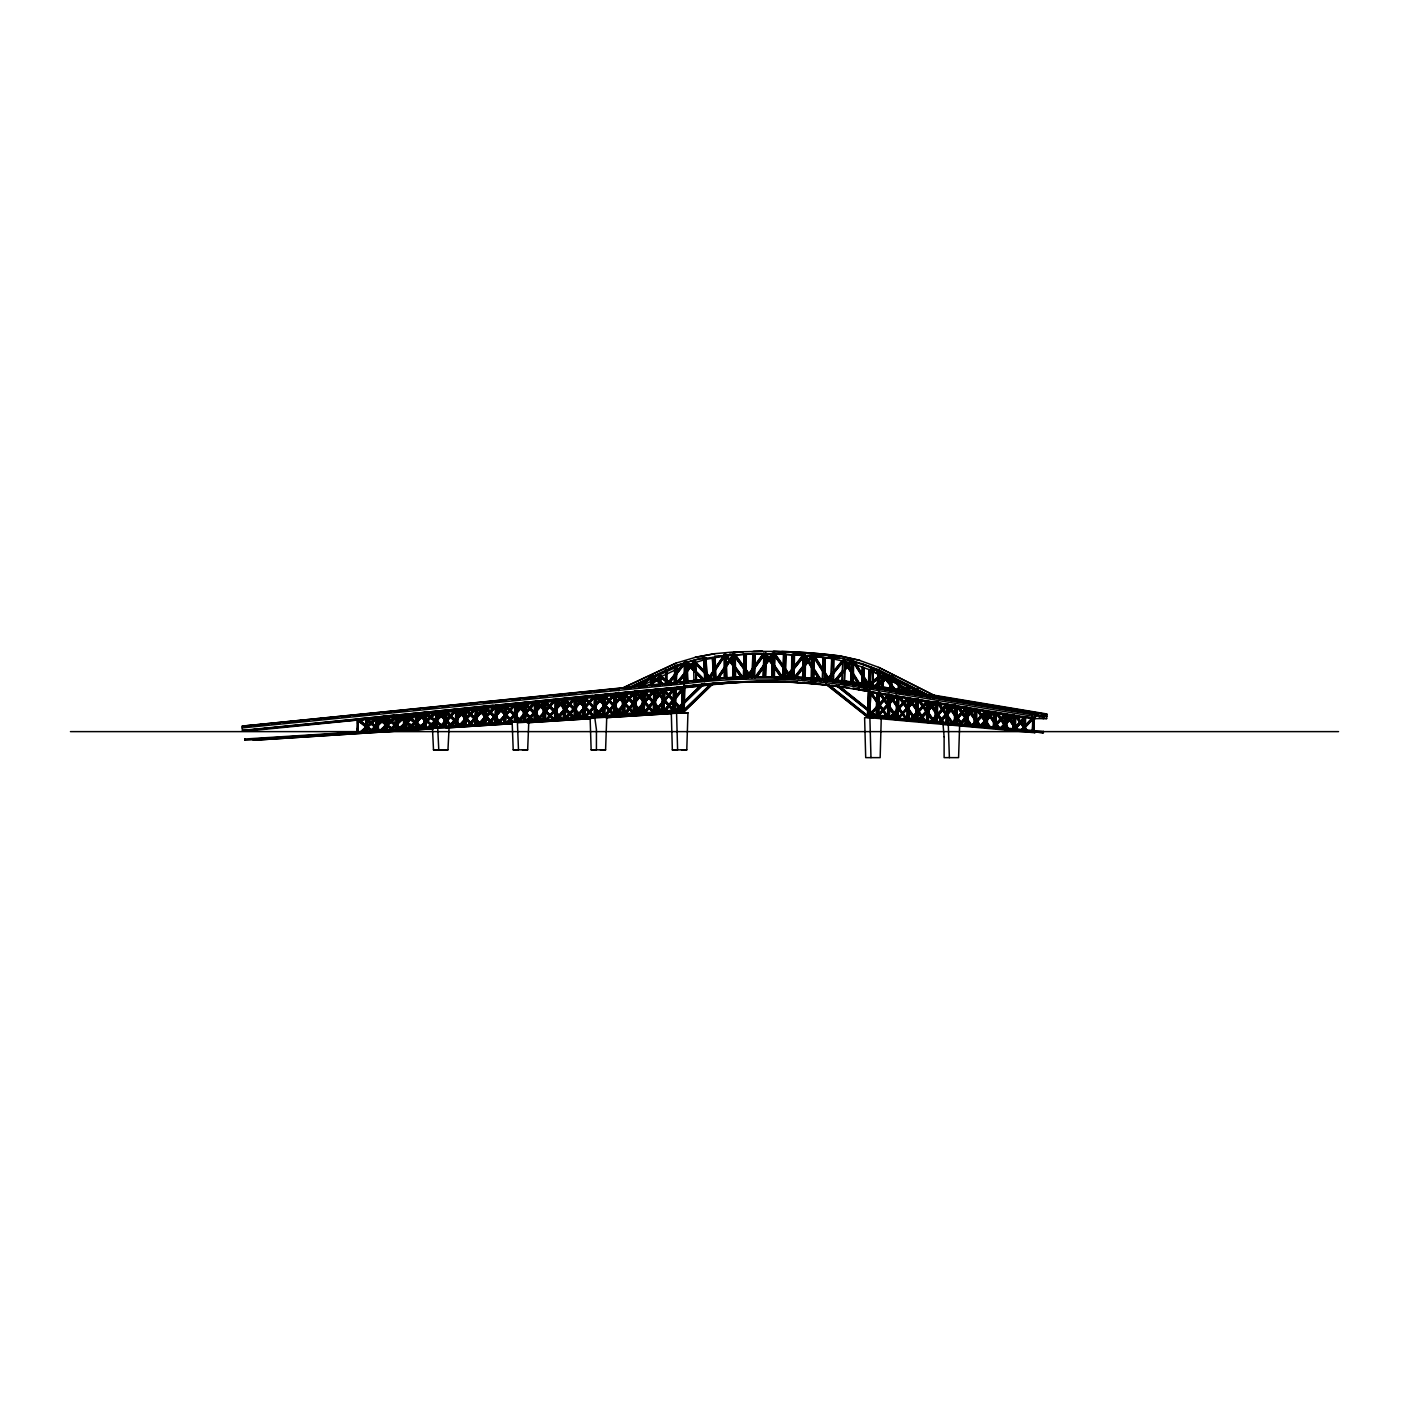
<?xml version="1.0" encoding="UTF-8"?>
<svg xmlns="http://www.w3.org/2000/svg" width="1409" height="1409" viewBox="0 0 1409 1409"><rect width="100%" height="100%" fill="white"/><g stroke="black" fill="none" stroke-linecap="round" stroke-linejoin="round"><path stroke-width="1.5" d="M433.514 749.817L432.44 727.731L449.084 727.731L447.956 749.817L433.514 749.817L447.956 749.817M438.78 749.817L437.706 727.731L432.44 727.731M513.211 749.817L527.653 749.835L528.78 722.06L517.402 722.06L518.477 749.835L513.211 749.817L512.154 722.042L515.941 722.042M614.077 694.003L594.598 716.3L596.447 729.686L596.412 749.852L591.146 749.835L590.107 717.322L595.091 717.269M591.146 749.835L605.588 749.852L606.733 717.322L590.107 717.322M869.881 717.692L870.973 757.637M881.259 717.692L880.167 757.637L865.707 757.637L864.615 717.692L873.668 717.692M671.3 712.778L672.34 749.852L677.606 749.852L676.567 712.795L671.3 712.778L687.944 712.795L686.782 749.852L672.34 749.852M743.247 679.279L744.163 653.864L743.758 679.279M744.745 653.882L744.357 679.297L745.185 656.013M744.85 679.297L744.991 670.825M745.449 679.314L746.347 653.917L745.942 679.314M751.983 677.165L752.846 653.864L752.476 677.165M753.075 677.183L753.445 653.882M754.167 677.201L755.03 653.917L754.66 677.201M763.044 677.024L763.907 653.829M763.537 677.024L763.872 655.942M764.136 677.06L763.731 652.966L745.837 677.711M764.7 672.833L764.629 677.06L764.506 653.864L765.792 653.001L783.105 677.623M765.228 677.077L766.091 653.882L765.721 677.077M771.727 677.024L772.59 653.829M772.22 677.024L772.555 655.942M772.819 677.06L772.431 652.966L754.519 677.711M773.911 677.077L774.774 653.882L774.422 677.077M782.735 679.367L783.633 654.357L783.245 679.367M784.232 654.375L783.844 679.385L784.654 656.453M784.337 679.385L784.408 675.21M784.936 679.402L785.835 654.392L785.429 679.402M791.435 679.367L791.823 654.357M791.928 679.367L792.334 654.357A752.529 668.113 90 0 1 801.069 654.833M793.619 679.402L794.024 654.392M794.112 679.402L794.517 654.392M802.478 680.565L803.359 655.625M803.007 678.486L803.324 657.704M803.57 680.582L803.2 654.762L785.13 677.747M804.169 674.347L804.099 678.504L803.958 655.643L805.243 654.78L785.887 678.627M804.662 680.6L805.561 655.661L802.866 655.625M805.191 678.522L805.525 657.739M811.161 680.565L811.549 655.625M811.69 678.486L812.024 657.704M812.253 680.582L812.641 655.643L794.57 678.627M813.345 680.6L813.75 655.661M813.856 680.6L814.208 657.739M822.222 680.318L823.085 657.457L822.715 680.318M824.406 680.353L825.269 657.51L824.917 680.353M830.905 680.318L831.768 657.457L831.398 680.318M833.106 680.353L833.423 659.588M833.6 680.353L833.917 659.588M841.895 684.387L842.776 660.98L842.423 682.255M844.079 684.721L844.977 661.015L844.625 682.555M850.578 684.387L851.459 660.98L851.124 682.255M852.78 684.721L853.132 663.163M853.273 684.721L853.625 663.163M862.132 685.355L862.414 667.091L861.603 687.381L844.643 660.363L843.85 661.208L859.684 686.148M871.114 667.091L870.286 687.381L853.326 660.363L853.026 661.208M870.78 687.381L870.85 683.33M881.329 688.702L880.766 675.105L865.478 686.465M881.823 688.702L882.016 675.985L866.236 687.345M882.421 688.737L882.615 676.003L883.901 675.158L882.932 688.737M891.58 690.85L889.977 690.833L889.449 675.105L871.378 687.698M890.506 688.702L890.699 675.985L873.228 688.614L872.805 667.901L870.603 667.091M891.087 690.85L891.298 676.003L892.584 675.158L891.615 688.737M863.787 687.733L864.122 667.901L863.013 667.479M864.281 687.733L864.122 667.901M665.295 683.981L666.052 669.839L665.788 683.981M666.387 683.999L666.651 669.856L666.897 683.999L673.889 683.418M673.978 683.981L674.735 669.839M675.122 681.974L675.844 669.856L675.615 681.974M898.114 693.387L898.801 684.51L899.4 693.527M898.625 693.387L898.308 684.51M906.991 684.51L908.083 693.527L908.259 684.897L906.991 684.51L906.022 693.95L890.206 675.985M907.343 691.608L907.484 684.51M888.093 697.543L887.67 716.758L869.723 715.226L870.727 692.453M870.692 694.531L869.723 715.226M896.776 697.543L896.353 716.758L878.406 715.226L878.6 706.948M878.688 702.809L878.917 692.453M879.093 706.948L878.406 715.226M879.181 702.809L879.375 694.531M870.234 692.453L887.635 695.412L887.67 716.758M888.85 712.637L888.216 718.097L888.762 694.338L887.776 694.161M889.713 695.711L907.625 698.653L907.149 720.017L889.202 718.467L890.224 695.711M890.171 697.772L889.202 718.467M916.308 698.653L915.832 720.017L897.885 718.467L898.361 697.772M898.572 710.189L897.885 718.467M898.66 706.05L898.854 697.772L915.427 720.492L899.488 697.596M908.206 698.811L907.713 720.633L908.241 697.578L907.255 697.402M908.523 707.353L908.012 720.298M908.699 720.721L909.192 698.952L908.646 720.703L926.77 701.418L909.157 720.703M915.797 698.653L915.832 720.017M917.012 715.895L916.695 720.298M933.973 703.021L917.347 720.703L917.875 698.952L926.4 711.51M917.893 720.721L918.386 698.952M926.646 722.289L926.594 701.893L926.928 710.066M927.245 722.394L927.721 700.819M927.826 718.326L928.144 704.095L927.809 716.283M929.183 702.193L928.214 722.482L929.13 704.236M935.329 722.289L935.277 701.893M935.382 720.263L935.787 701.893M935.928 722.394L936.369 702.052L936.333 722.377M937.866 702.193L936.915 722.482L937.372 702.193M949.384 757.637L948.292 724.42L945.668 724.067L946.584 705.152L928.038 702.316L943.008 723.821L944.981 723.962L929.412 701.559L928.038 702.316M947.253 724.156L947.2 704.06L946.214 703.901M947.535 711.58L947.623 707.388M964.126 708.058L948.169 705.451L947.746 724.244L948.609 707.529M957.01 720.069L956.922 724.244L954.351 724.067L954.774 705.152M955.073 713.553L955.267 705.152M955.443 724.156L955.848 705.293L955.936 724.156M956.799 707.529L956.922 724.244M957.116 715.895L957.31 707.529M968.089 710.858L967.754 726.022L965.183 725.829L965.57 708.392L948.169 705.451M965.869 717.111L965.183 725.829M966.768 725.934L966.697 707.318L965.693 707.142M967.261 726.022L968.142 708.692M976.789 710.858L976.437 726.022L973.866 725.829L974.253 708.392M974.958 725.934L975.345 708.551L975.451 725.934M976.331 708.692L976.437 726.022M987.586 713.923L987.269 727.784L984.697 727.608L985.05 711.633L967.648 708.692M985.789 727.696L986.177 710.559M986.776 727.784L987.621 711.932M995.952 727.784L993.38 727.608L993.732 711.633M994.014 721.619L993.38 727.608M994.472 727.696L994.824 711.792L994.965 727.696M995.459 727.784L995.811 711.932M996.04 723.821L996.269 713.923M1005.973 715.314L1007.329 714.539L1018.531 730.619L1016.541 730.478L1005.973 715.314L1007.118 715.191L1006.783 729.563L1004.212 729.369L1004.529 714.891L987.128 711.932M1005.621 715.032L1005.233 729.457L1006.713 729.545L1005.339 729.475L1005.656 713.799L1004.67 713.641M1006.29 729.563L1006.607 715.191L1024.502 718.132L1023.727 731.13L1025.312 731.236L1025.629 717.058L1024.642 716.882M1013.916 729.457L1014.304 715.032L1013.987 729.475L1012.895 729.369L1013.212 714.891M1013.67 716.952L1012.895 729.369M1014.973 729.563L1015.255 717.234M1015.466 729.563L1015.748 717.234M1024.466 720.298L1023.727 731.13M1034.276 718.273L1033.995 731.236L1032.41 731.13L1032.691 718.132L1024.959 716.829M1033.149 720.298L1032.41 731.13M1033.501 731.236L1033.783 718.273M869.124 715.067L869.247 710.929M877.93 692.312L877.191 716.3L878.265 716.441M888.621 718.308L888.727 714.169M908.118 720.615L908.47 707.529M916.308 720.615L916.889 698.811L916.414 720.633M916.801 720.615L916.924 716.248M927.686 702.052L927.738 722.394M946.672 724.156L947.165 705.293M966.187 725.917L966.644 708.551M986.141 711.792L986.282 727.696M244.743 739.021L245.201 740.253L244.743 739.021L675.105 712.109L704.729 683.435M433.426 728.752L253.409 740.253L253.444 739.021L440.031 727.097M253.902 740.253L253.444 739.021M396.968 729.545L397.003 714.909L398.606 714.962M397.514 714.909L396.968 716.142M405.651 729.545L405.704 714.909M402.639 715.103L397.444 716.371L413.665 728.629L416.765 728.4L417.328 712.901M425.483 714.134L426.029 712.901L425.448 728.4M418.561 713.518L417.258 714.363L433.549 727.255L436.156 727.044L437.16 710.964M445.667 714.328L444.839 727.044L445.843 710.964M455.794 712.126L455.354 725.882L455.847 710.171L437.723 712.249L437.248 726.956L438.146 714.345M454.86 725.882L457.555 725.688L458.048 710.259L456.921 710.435L471.416 724.878M464.301 718.026L463.543 725.882L464.547 710.171M463.543 725.882L465.745 725.688L466.238 710.259L474.076 709.361M472.614 709.59L466.731 710.259L465.745 725.688M495.246 714.768L494.471 723.31L495.51 706.226L477.369 708.322L476.876 724.367L477.81 710.33M496.074 723.222L496.144 705.028L497.729 705.064M496.408 712.619L496.197 718.977L500.512 723.574L485.436 708.516L486.721 707.67L502.009 723.451L500.001 723.574M496.637 705.028L496.109 706.261M515.324 704.289L497.201 706.314L496.673 723.134L497.624 708.41M503.665 723.31L504.193 706.226L486.052 708.322L485.559 724.367L483.357 724.561L484.361 708.234M504.757 723.222L504.827 705.028M504.898 718.977L504.792 706.261M505.549 716.829L505.355 723.134L506.06 716.829M505.69 712.619L505.884 706.314L513.721 705.416L497.553 723.046L514.954 703.831M506.183 712.619L506.377 706.314L512.26 705.627M514.831 704.289L514.285 722.06L517.297 721.831M514.778 722.06L514.954 716.124M516.064 716.089L516.31 708.251M516.487 721.866L517.015 704.377L535.156 702.263M517.05 719.682L517.526 704.377L515.923 704.324M523.901 708.234L523.514 704.289L522.968 722.06L527.618 721.707L544.209 702.721L536.794 710.629M524.8 714.116L525.152 703.091L524.06 721.954L525.117 704.324M525.663 721.866L526.209 704.377L524.606 704.324M534.081 720.651L534.663 702.263M534.716 716.565L534.575 720.651L533.641 720.686L517.191 703.725L516.399 704.57L532.144 720.827L516.892 704.57M535.684 720.563L535.79 701.083L536.248 702.316M535.878 714.486L536.195 704.341L535.191 720.563M536.283 720.475L536.847 702.351L554.987 700.22L554.547 719.453L537.023 701.7L536.213 702.545L553.05 719.576L538.203 704.095M536.847 718.449L537.287 704.377M543.645 708.392L543.346 702.263L542.764 720.651L546.851 720.351L564.04 700.66L546.34 720.351M544.367 720.563L544.984 701.083M544.561 714.486L544.878 704.341L543.874 720.563M544.966 720.475L545.53 702.351L563.67 700.22L563.406 708.762M545.53 718.449L546.04 702.351L544.438 702.316M555.622 715.12L556.079 700.255M556.661 717.163L557.171 700.308L555.586 700.255M564.304 715.12L564.639 704.482M565.344 717.163L565.854 700.308L564.269 700.255M574.608 704.835L574.308 698.283L574.203 717.921L561.381 718.837L573.463 718.15L556.537 700.484M574.802 717.991L575.946 697.085M575.559 709.238L575.841 700.432M576.933 700.467L575.911 717.304L576.492 698.371L594.633 696.345L594.387 704.43M584.576 717.903L603.686 696.803L585.299 717.868L570.081 718.837L582.393 717.921L583.485 698.283M583.15 709.203L583.432 700.467M583.485 717.991L584.629 697.085M583.995 717.269L584.312 707.054M585.193 698.371L584.594 717.304L585.193 698.371L603.316 696.345L602.823 712.514M596.87 695.201L595.267 695.148L594.598 717.269L593.383 717.375L575.876 698.547L577.179 697.719L593.436 715.173M595.267 711.563L595.672 698.565M595.725 696.398L595.76 695.148M595.232 696.398L596.817 696.433L595.743 715.948L596.324 696.433L614.465 694.461L614.095 706.719M602.207 716.565L603.316 696.345M603.299 716.6L603.95 695.148M603.827 715.895L604.109 706.49M603.915 696.398L605.518 696.433L604.426 715.948L605.007 696.433L623.148 694.461L622.602 712.848M595.743 715.948L613.355 714.891L613.954 694.461M596.43 717.146L594.598 717.128L614.412 716.159L615.592 693.263M615.011 712.884L615.363 700.625M616.068 714.275L616.156 694.549L634.279 692.559M616.12 712.073L616.156 694.549M614.201 715.349L622.038 714.891L622.637 694.461M604.62 717.146L623.095 716.159L624.275 693.263L623.747 694.496M623.817 708.797L623.095 716.159M624.257 714.275L624.839 694.549L632.676 693.668M624.751 714.275L624.839 694.549M615.557 714.275L633.169 712.901L633.786 692.559M633.803 708.833L634.226 694.602M654.516 713.5L634.209 714.328L634.931 691.097L636.516 691.15M634.772 712.936L635.072 702.721M635.424 691.097L635.389 692.612L653.547 713.271L635.846 692.559L636.657 691.731L652.983 710.841M636.657 691.731L635.353 692.559L636.481 692.383L635.353 713.148L635.987 692.383L654.111 690.533L653.529 710.048M635.987 713.359L641.87 712.901L642.962 692.559M642.909 694.602L641.87 712.901M662.67 690.991L643.649 714.398L642.891 713.5L661.931 690.093L663.181 690.991L644.142 714.398L642.909 714.328L643.614 691.097L645.216 691.15M643.455 712.936L643.561 708.956M645.111 694.461L644.036 713.148L644.67 692.383L652.508 691.555M653.617 690.533L653.459 712.232L635.353 713.148M654.023 713.5L655.255 689.353M654.586 711.563L654.833 703.179M655.167 711.598L655.819 690.621L673.942 689.036L673.291 710.242L655.167 711.598L655.819 690.621M661.649 712.232L662.811 690.533L662.142 712.232M642.909 714.328L662.706 713.5L663.938 689.353M672.34 689.917L664.502 690.621L663.868 711.598L664.925 692.717M672.78 710.242L673.449 689.036M675.07 687.856L673.837 711.51L675.105 712.109M700.837 685.619L674.347 711.51L674.506 706.05M674.911 712.795L675.739 687.539M682.132 689.036L681.974 710.242L682.625 689.036L674.788 689.741M684.087 712.795L684.933 687.539M869.969 686.641L870.533 669.698L868.49 716.3L1034.822 731.5L1034.787 732.733L867.363 717.48L868.243 690.833M889.255 694.338L888.057 718.837L910.601 720.844L927.439 702.387L910.601 720.844M896.212 717.991L897.41 718.097L897.357 697.702L896.828 718.854M1024.149 716.882L1025.136 717.058L1025.312 731.236M1042.977 732.733L1043.505 731.5L1042.977 732.733L1018.971 730.531M436.033 712.161L435.064 727.132L435.962 714.293M443.747 727.132L444.716 712.161M444.363 722.852L444.504 718.572M445.473 722.799L445.614 718.555M445.948 726.956L446.406 712.249L454.244 711.316M446.442 726.956L446.847 714.345M475.555 712.32L474.674 724.561L475.678 708.234M483.974 720.475L483.357 724.561M485.083 720.422L485.401 710.312M486.246 718.361L485.559 724.367M486.369 714.345L486.492 710.33M713.412 683.435L683.788 712.109L682.537 711.51L683.77 687.856L682.167 687.803M868.384 686.606L868.93 669.662L870.533 669.698M867.909 716.248L868.666 692.946M869.159 678.134L869.441 669.662M869.071 714.169L869.212 709.942M876.081 716.248L876.856 692.946M876.997 688.719L878.124 669.662L877.631 684.492M876.592 716.248L877.067 701.418M877.948 692.999L877.684 716.3M878.089 688.754L879.216 669.698L878.652 686.641M673.572 688.596L654.04 711.95L654.78 712.866L673.837 711.51L674.647 687.486M674.788 683.118L675.369 665.647L695.324 659.764L734.617 654.357M674.347 711.51L674.559 704.958M675.298 683.118L675.88 665.647L626.882 688.578M675.897 683.171L676.972 665.7L676.39 683.171M676.25 687.539L675.404 712.795L518.371 722.711M660.645 712.919L682.537 711.51L683.33 687.486M683.471 683.118L684.563 665.647M684.422 687.539L683.594 712.795L605.87 717.657M684.58 683.171L685.655 665.7M358.96 718.872L357.358 718.977L356.847 732.011L357.516 728.03M367.643 718.872L366.041 718.977L366.041 732.011M377.489 720.228L376.661 730.954L377.189 717.022L378.774 716.882M386.172 720.228L385.344 730.954L385.872 717.022L394.802 715.983M793.355 656.453L792.527 679.385L792.932 654.375A752.529 668.113 -90 0 1 801.58 654.833M376.467 720.21L375.551 731.042L376.555 718.044M375.551 731.042L378.264 730.866L378.739 718.114L377.612 718.308L391.614 729.968L393.569 729.827L378.915 717.463L377.612 718.308M385.15 720.21L384.252 731.042L385.238 718.044M384.252 731.042L386.947 730.866L387.352 720.246M395.365 729.651C401.125 694.69 388.268 736.097 399.698 729.316L416.571 714.539L399.698 729.316M414.211 715.067L397.567 729.457L398.078 716.195L416.201 714.081L415.637 728.506L398.236 715.543M398.06 729.457L398.078 716.195M404.048 729.651C409.808 694.69 396.951 736.097 408.399 729.316L425.254 714.539L408.399 729.316M422.894 715.067L406.25 729.457L406.761 716.195L424.884 714.081M406.743 729.457L407.254 716.195L422.929 714.328M415.162 728.506L415.708 714.081L380.641 717.727M413.665 728.629L417.363 728.312L417.892 714.169L435.522 712.161M424.813 716.142L423.862 728.506L424.391 714.081M420.956 725.899L407.43 715.543L406.127 716.371L422.348 728.629L426.064 728.312L426.575 714.169L432.95 713.5M357.657 724.05L357.358 718.977M358.414 720.105L357.956 731.923L358.414 720.105L376.044 718.044M366.111 730.021L366.041 718.977M365.547 732.011L366.639 731.923L367.097 720.105L375.446 719.189M516.31 706.296L515.377 721.954L516.469 703.091M495.581 723.222L496.479 708.392M504.263 723.222L505.285 706.261M436.649 727.044L436.984 714.328M416.271 728.4L417.152 716.177M424.954 728.4L425.835 716.177M396.457 729.545L397.32 718.062M405.158 729.545L406.021 718.062M887.529 717.991L868.49 716.3L869.283 691.079L870.375 691.273M245.166 730.373L242.436 730.373L242.189 727.925L683.77 683.858L684.017 686.306A752.512 668.095 -90 0 1 858.398 689.741L858.715 687.293L1032.321 716.159L1035.051 716.159L1035.051 713.993M839.729 686.535A752.512 668.095 -90 0 0 686.747 686.306L684.017 686.306L683.77 683.858A754.977 670.279 -90 0 1 858.715 687.293L858.398 689.741L1032.004 718.608L1032.321 713.993M1035.051 716.159L1034.734 718.608L1032.004 718.608M858.398 689.741L1035.228 718.608L1035.545 713.993L861.463 685.126A754.977 670.279 -90 0 0 686.5 681.674L242.189 726.163L242.189 727.925M1039.067 717.885L1043.91 718.608L1044.228 713.993M1043.91 718.608L1046.64 718.608L1046.957 713.993L929.781 694.496M707.054 679.966L724.737 654.146M707.547 679.966L723.592 655.872M708.956 679.138L725.776 654.181L743.424 677.747M709.449 679.138L725.494 655.026L742.631 678.592M715.737 679.966L733.42 654.146M716.23 679.966L725.388 666.193M727.696 662.741L732.275 655.872M717.639 679.138L724.508 668.799M726.797 665.365L734.97 654.181L752.107 677.747M718.132 679.138L723.874 670.525M726.163 667.073L733.032 656.753M746.33 677.711L762.956 654.745M746.594 678.592L765.792 653.001M748.373 676.831L763.713 655.625M755.013 677.711L771.639 654.745M756.563 676.831L773.981 653.001L791.294 677.623M757.056 676.831L772.414 655.625M785.623 677.747L802.408 656.4M786.398 678.627L803.165 657.281M793.813 677.747L810.598 656.4M794.306 677.747L811.091 656.4M795.081 678.627L802.813 668.782M805.402 665.488L811.848 657.281M666.545 684.369L685.144 661.526M667.056 684.369L682.572 664.801M668.606 683.629L686.201 661.561L704.887 680.142M669.099 683.629L685.919 662.424L684.651 661.526M676.531 682.731L693.844 661.526M677.024 682.731L683.488 674.576M688.666 668.06L691.255 664.801M678.592 681.991L694.884 661.561L713.57 680.142M679.085 681.991L684.263 675.475M686.835 672.199L693.298 664.044M825.744 680.741L842.635 660.31M826.238 680.741L841.279 662.019M826.502 681.621L843.41 661.191L827.013 681.621M833.071 682.432L842.635 670.525M845.365 667.109L851.318 660.31M834.938 680.741L843.128 670.525M845.858 667.109L848.588 663.709M833.829 683.33L852.093 661.191L835.696 681.621M636.815 712.725L654.498 690.991L634.966 714.398L634.209 713.5L653.741 690.093L636.075 711.827M644.758 711.827L654.269 700.114M656.999 696.768L661.068 691.766M655.889 710.295L672.216 690.251M654.78 712.866L674.312 689.494L654.533 712.795M663.974 712.866L662.723 711.95L682.255 688.596M664.59 710.295L674.101 698.6M676.813 695.271L680.899 690.251M663.463 712.866L682.995 689.494L676.214 697.842M665.33 711.193L673.484 701.171M614.43 714.627L615.68 715.525L614.43 714.627L633.909 692.118M616.279 713.007L632.553 693.721M615.169 715.525L634.666 693.017M617.036 713.923L633.31 694.619M624.469 713.007L642.592 692.118M624.962 713.007L634.455 701.752M637.167 698.547L641.236 693.721M625.209 713.923L643.349 693.017M625.719 713.923L641.993 694.619M596.447 714.698L612.721 695.588M595.355 717.199L614.835 694.901L597.205 715.596M622.778 694.003L603.792 716.3M605.148 714.698L621.422 695.588M604.038 717.199L623.518 694.901L604.531 717.199M555.252 719.347L574.432 697.825M557.189 717.692L572.987 699.48M556.89 719.206L575.189 698.741L557.383 719.206L552.557 719.576M563.935 719.347L583.115 697.825M565.872 717.692L573.058 709.414M577.373 704.447L581.688 699.48M553.297 709.097L546.199 701.7L544.913 702.545L561.24 719.576L565.573 719.206L583.872 698.723M572.917 711.334L565.573 719.206M575.647 708.181L582.498 700.308M537.903 718.889L554.6 699.762L536.776 720.475M557.735 706.138L563.301 699.762L545.477 720.475M546.586 718.889L553.543 710.929M575.031 717.974L594.263 695.887L595.003 696.803L576.616 717.868L572.97 718.15L556.044 700.484L556.854 699.639L573.498 716.476M576.633 716.107L594.263 695.887M594.915 716.758L575.894 717.903L595.003 696.803M583.713 717.974L602.946 695.887L594.809 705.222M585.316 716.107L592.097 708.34M534.786 701.823L516.786 721.831L518.935 721.707L534.152 704.306M518.635 720.298L533.43 703.355M518.424 721.707L535.526 702.721M525.469 721.831L543.469 701.823M532.708 714.134L525.17 721.866L525.716 704.377L534.046 703.443M536.741 709.52L542.13 703.355M534.029 713.799L527.618 721.707M532.144 720.827L537.657 720.351L555.357 700.66M553.931 702.298L537.657 720.351M513.792 715.05L506.254 723.046L523.637 703.831M516.61 711.844L522.228 705.433M478.338 724.244L495.123 705.768L495.88 706.666L480.469 724.103L478.338 724.244L495.123 705.768M495.669 715.015L487.021 724.244L503.823 705.768L498.381 711.932M515.201 704.747L499.209 722.923L515.712 704.747L514.461 703.831M523.884 704.747L507.892 722.923L524.395 704.747L523.144 703.831M495.88 706.666L480.469 724.103M487.021 724.244L488.659 724.103L504.563 706.666M490.561 722.518L503.172 708.251M439.872 726.727L455.477 709.713L439.872 726.727L442.021 726.586L456.234 710.629L442.021 726.586M462.786 711.263L448.555 726.727L464.16 709.713M473.882 709.396L459.105 725.512L475.309 707.794M460.743 725.371L476.048 708.692L461.254 725.371L459.105 725.512M474.005 719.066L467.788 725.512L483.992 707.794M478.285 714.24L482.565 709.396M470.782 723.856L484.731 708.692M471.275 723.856L483.393 710.206M464.917 710.629L450.704 726.586L448.555 726.727M452.13 725.001L463.491 712.214M887.036 697.473L869.23 716.424L868.56 715.455L887.793 694.919M886.349 696.504L868.56 715.455M869.23 716.424L888.48 695.905M877.243 715.455L895.983 694.919L896.652 695.905L877.913 716.424L877.754 715.455M879.181 713.87L886.402 705.979M890.717 701.242L895.05 696.504M895.719 697.473L877.913 716.424M889.977 717.128L907.273 698.177L888.639 718.854M889.361 718.96L907.96 699.146L889.149 718.942M897.339 718.854L914.018 699.745M898.66 717.128L908.752 706.068M911.641 702.915L914.529 699.745M916.132 699.146L898.061 718.96L916.643 699.146M917.347 720.703L933.48 703.021M919.284 720.844L936.122 702.387L919.284 720.844L896.74 718.837M929.376 722.588L946.249 704.659L929.376 722.588L931.331 722.711L945.509 707.195M946.918 705.627L931.331 722.711M940.014 722.711L938.059 722.588L954.421 704.659M946.742 713.623L938.059 722.588M949.472 710.629L953.558 706.156M939.504 722.711L955.601 705.627L941.423 721.161M965.729 707.899L950.106 724.473L952.061 724.596L966.398 708.886L952.061 724.596M950.617 724.473L964.355 709.414M972.545 709.414L958.789 724.473L960.744 724.596M959.3 724.473L966.169 716.934M968.916 713.923L973.038 709.414M961.678 723.028L974.588 708.886M962.171 723.028L973.654 710.453M972.791 726.48L985.877 712.126L972.791 726.48L970.836 726.339L985.208 711.158M983.817 712.672L970.836 726.339M993.116 713.711L981.474 726.48L979.519 726.339L992.006 712.672M981.421 724.825L984.186 721.795M986.969 718.749L991.126 714.187M994.067 712.126L981.474 726.48M993.521 728.347L1005.357 715.367L993.521 728.347L991.566 728.224L1004.687 714.398M1003.296 715.931L991.566 728.224M1012.578 716.987L1002.204 728.347L1000.249 728.224L1012.877 714.398M1003.56 725.159L1000.249 728.224M1006.361 722.077L1011.979 715.931M1001.693 728.347L1014.057 715.367M1012.296 730.109L1024.167 717.639L1012.296 730.109L1014.251 730.232L1024.854 718.625L1014.251 730.232M1022.934 730.232L1020.979 730.109L1032.357 717.639L1033.026 718.625L1022.423 730.232L1033.537 718.625M1031.441 719.206L1020.979 730.109M662.089 684.563L649.936 676.443L651.222 675.58L663.375 683.7M670.772 684.563L658.619 676.443L659.905 675.58M773.259 672.833L773.189 653.864L774.474 653.001L783.122 665.312M371.201 731.412L357.78 720.298L359.084 719.453M380.342 731.412L366.481 720.298L367.767 719.453L375.604 726.022M378.915 717.463L378.105 718.308L390.522 728.664M386.295 718.308L387.598 717.463L402.252 729.827L400.297 729.968L386.295 718.308L387.422 718.114M397.444 716.371L398.747 715.543L415.637 728.506M440.612 725.97L425.958 714.363L427.244 713.518L440.841 724.42M439.08 713.958L451.003 726.251L437.089 712.426L446.952 710.999M437.583 712.426L438.393 711.58L452.5 726.111L450.493 726.251M459.598 726.251L445.772 712.426L447.076 711.58L459.774 724.666M456.921 710.435L458.224 709.608L472.913 724.754L470.905 724.878M474.252 717.181L466.907 709.608L465.604 710.435L480.099 724.878M476.735 708.516L478.038 707.67L493.326 723.451L491.318 723.574L477.246 708.516M512.172 722.271L496.567 706.49L497.377 705.645L513.739 722.148M497.87 705.645L496.567 706.49M518.899 720.686L505.25 706.49L506.553 705.645L513.774 713.148M573.375 707.3L566.031 699.639L564.727 700.484L582.146 718.15M600.604 715.807L584.559 698.547L585.351 697.719L602.119 715.173M601.396 695.341L595.69 696.627L613.937 715.931M621.95 713.482L605.183 695.782L604.373 696.627L622.619 715.931M633.751 713.94L615.522 694.725L616.332 693.88L633.081 711.51M615.522 694.725L616.825 693.88M642.451 713.94L624.205 694.725L625.508 693.88M613.426 715.931L614.729 715.085M644.036 692.559L645.34 691.731L663.023 712.426L661.737 713.271L644.036 692.559L645.163 692.383M622.126 715.931L623.412 715.085M673.361 711.281L655.185 690.815L655.978 689.97L672.815 708.868M633.257 713.94L634.561 713.113M641.94 713.94L643.244 713.113M682.062 711.281L663.868 690.815L664.661 689.97L673.326 699.428M653.036 713.271L654.34 712.426M672.868 711.281L674.171 710.435M681.551 711.281L682.854 710.435M434.941 714.011L420.393 728.101L418.262 728.242L435.645 711.704M418.755 728.242L434.113 713.201M442.796 713.201L426.945 728.242L444.346 711.704M673.837 711.51L701.911 684.087M663.234 712.795L682.537 711.51L710.594 684.087M711.087 684.087L682.537 711.51M418.262 728.242L419.9 728.101L436.403 712.602M445.085 712.602L428.583 728.101L434.905 722.465M437.812 719.647L443.641 714.011M674.612 712.109L704.218 683.435M683.295 712.109L712.919 683.435M379.796 730.69L395.999 715.649L396.757 716.565L381.945 730.549L379.796 730.69L395.999 715.649M396.845 723.169L388.497 730.69L404.682 715.649M399.98 720.158L403.115 717.163M396.757 716.565L381.945 730.549M392.107 729.158L405.44 716.565L390.628 730.549L388.497 730.69M376.185 717.586L360.581 731.694L362.712 731.553L375.34 719.946M361.074 731.694L374.671 718.995M384.868 717.586L369.264 731.694L373.174 731.289L360.651 720.774M369.757 731.694L377.313 724.631M380.324 721.813L383.354 718.995M376.925 718.484L362.712 731.553M385.608 718.484L370.902 731.553L373.174 731.289M371.395 731.553L384.023 719.946M397.567 729.457L415.831 713.641M406.25 729.457L424.514 713.641M869.6 692.594L870.956 691.819L888.533 717.058L887.67 717.815L870.093 692.594M890.805 697.596L906.744 720.492L889.079 695.835L889.942 695.077L906.762 718.502M887.159 717.815L888.533 717.058M928.725 722.482L924.639 722.165L908.558 699.075L909.421 698.318L925.431 720.58M908.558 699.075L909.915 698.318M878.776 692.594L895.86 717.815L897.216 717.058L880.889 693.633M897.216 717.058L895.86 717.815M963.386 725.617L961.396 725.494L947.517 705.574L948.38 704.817L963.386 725.617L948.38 704.817M981.756 727.291L979.783 727.15L966.997 708.815L967.86 708.058L981.756 727.291L967.86 708.058M1000.143 728.964L998.153 728.823L986.476 712.056L987.357 711.298L1000.143 728.964L987.357 711.298M638.823 686.289L651.997 675.598L652.754 676.496L640.073 686.94M639.316 686.289L648.827 678.275M649.091 684.95L660.68 675.598L659.412 675.58L659.835 685.514M651.169 683.612L655.925 679.614M639.58 686.94L652.754 676.496M649.848 685.637L661.437 676.496L651.927 684.334M865.989 686.465L880.766 675.105M868.437 686.095L882.016 675.985M874.672 686.465L889.449 675.105M877.12 686.095L890.699 675.985M830.306 685.884L868.983 716.741L867.715 717.304L825.656 684.034M622.69 687.944L675.651 663.216L695.606 657.298L715.05 653.688M623.183 687.944L676.144 663.216M611.189 695.905L610.907 693.457L611.189 695.905L619.044 692.242M629.347 687.662L676.426 665.664L703.796 657.298M633.328 687.028L682.872 664.132M619.608 693.457L619.872 695.905L627.727 692.242M641.447 685.831L684.615 665.664M901.584 693.545L909.791 690.075L903.997 692.682M910.267 693.545L918.474 690.075M900.879 692.647L909.316 689.195M901.373 692.647L907.326 690.058M907.572 693.527L917.999 689.195M910.055 692.647L916.009 690.058M686.553 665.083L704.5 659.764M704.007 659.764L723.891 656.101M695.113 657.298L714.557 653.688L734.529 651.891M536.882 701.118L592.713 695.341M559.285 699.463L537.498 701.735M398.113 714.962L438.252 710.999M408.751 714.715L414.633 714.028M493.08 705.222L469.338 707.67M477.369 708.322L501.763 705.222M525.751 703.144L531.633 702.439M537.463 702.968L543.346 702.263M360.88 719.876L374.6 718.273M437.759 710.999L465.428 708.128M378.862 718.731L384.745 718.044M456.71 711.087L464.037 710.171M378.281 716.882L393.956 715.103M396.369 716.107L378.246 718.114L378.264 730.866M432.493 712.267L424.426 712.848M497.236 705.064L537.393 701.118M394.767 717.234L386.929 718.114L386.947 730.866M398.677 716.776L404.559 716.107M474.111 708.128L466.273 709.026L470.712 708.78M479.993 707.459L486.087 707.089M475.185 708.234L457.555 710.259L457.555 725.688M438.34 712.831L444.222 712.161M505.919 705.064L513.757 704.183M477.986 708.903L483.868 708.234M478.479 708.903L482.406 708.463M573.234 698.159L563.213 698.987M579.117 697.49L585.721 697.138M517.631 704.958L523.514 704.289M574.308 698.283L556.678 700.308L556.59 719.277M585.228 697.138L593.066 696.24M518.142 704.958L522.052 704.518M573.199 699.41L565.361 700.308L565.273 719.277M577.62 698.952L582.991 698.283M596.359 695.201L634.913 691.379M605.042 695.201L612.88 694.32M624.874 693.298L644.107 691.379M636.586 693.228L642.469 692.559M384.78 717.128L386.365 717.022M636.023 691.15L656.347 689.388M646.661 690.938L653.054 690.322M656.435 691.15L662.3 690.533M251.982 725.512L244.919 725.741M258.041 724.86L265.103 724.208M271.162 723.557L280.391 722.676M286.45 722.024L293.512 721.373M299.571 720.721L308.818 719.84M314.876 719.189L321.939 718.537M327.998 717.885L336.733 717.005M341.101 716.565L350.348 715.702M356.407 715.05L365.16 714.169M369.528 713.729L378.774 712.866M384.833 712.214L391.878 711.563M397.937 710.893L407.183 710.03M413.242 709.379L420.305 708.727M426.363 708.058L435.61 707.195M441.669 706.543L448.731 705.891M454.79 705.222L463.526 704.359M470.078 703.707L477.14 703.056M483.199 702.387L491.952 701.523M496.32 701.083L505.567 700.22M511.626 699.551L518.671 698.899M524.729 698.248L533.976 697.385M540.034 696.715L547.097 696.064M553.156 695.412L562.402 694.549M568.461 693.88L575.506 693.228M581.565 692.576L590.318 691.713M596.87 691.044L603.933 690.392M609.991 689.741L618.727 688.878M625.297 688.208L631.848 687.557M638.4 686.905L645.463 686.253M653.706 685.373L660.768 684.721M679.948 682.766L686.5 682.115M275.459 723.557L280.338 723.134M303.886 720.721L308.765 720.298M332.313 717.885L336.681 717.463M345.416 716.582L350.295 716.142M360.722 715.05L365.09 714.627M373.843 713.747L378.704 713.306M402.252 710.911L407.131 710.471M430.678 708.075L435.54 707.635M459.087 705.24L463.473 704.799M487.514 702.404L491.882 701.964M515.941 699.568L520.308 699.128M529.044 698.265L533.923 697.825M557.471 695.43L562.332 694.989M585.88 692.594L590.758 692.154M614.306 689.758L618.674 689.318M642.715 686.923L647.101 686.482M242.436 730.373L686.747 686.306M359.33 719.03L245.659 730.373L374.089 718.379M365.9 718.379L370.268 717.938M376.819 717.287L385.573 716.406M392.125 715.754L398.677 715.103M407.43 714.222L413.982 713.57M422.735 712.707L427.103 712.267M438.04 711.175L442.408 710.735M448.96 710.083L455.53 709.432M464.266 708.551L470.817 707.899M479.571 707.036L483.939 706.596M490.491 705.944L497.06 705.293M505.796 704.412L512.365 703.76M521.101 702.88L525.469 702.457M536.406 701.365L540.774 700.925M547.344 700.273L553.896 699.621M562.631 698.741L569.201 698.089M577.937 697.208L582.304 696.786M588.874 696.116L597.61 695.253M604.179 694.602L610.731 693.95M621.668 692.858L626.036 692.418M634.772 691.537L639.158 691.114M647.893 690.234L656.629 689.371M663.199 688.702L667.567 688.279M676.32 687.398L687.24 686.306A752.512 668.095 90 0 1 814.437 683.717M419.988 713.799L433.109 712.478M437.477 712.056L454.966 710.312M459.334 709.872L474.639 708.34M479.007 707.899L513.986 704.412M518.353 703.972L573.005 698.529M577.391 698.089L612.351 694.602M621.105 693.721L653.899 690.445M658.267 690.023L695.43 686.306A752.512 668.095 -90 0 1 796.754 682.026M372.311 718.59L254.219 730.373L256.949 730.373M379.408 718.15L403.467 715.754M407.835 715.314L414.387 714.662M418.226 714.011L434.078 712.707M437.9 712.056L442.285 711.615M446.653 711.175L462.504 709.872M477.81 708.34L484.361 707.688M488.201 707.036L512.788 704.852M517.173 704.412L526.385 703.725L542.835 720.686L540.827 720.827L525.081 704.57L525.874 703.725L543.275 720.651M529.749 702.88L541.215 702.017M545.054 701.365L569.113 698.952M577.849 698.089L582.762 697.878M586.602 697.208L611.189 695.042M617.212 694.161L625.966 693.281M634.702 692.418L639.07 691.978M643.455 691.537L652.737 690.886M656.576 690.234L668.042 689.371M674.612 688.702L698.653 686.306A752.512 668.095 -90 0 1 795.662 681.85M358.45 718.872L377.682 717.022M367.15 718.872L374.988 718.097M378.898 717.709L385.273 717.128M714.698 656.154L754.044 653.829M729.739 653.054L743.23 651.891M725.547 655.907L743.3 654.357M655.854 689.388L674.576 687.856M664.537 689.388L672.375 688.684M674.823 688.508L682.661 687.803M356.847 732.011L358.45 731.923M391.614 729.968L393.569 729.827M379.884 731.412L381.857 731.289M436.156 727.044L437.759 726.956M426.945 728.242L429.076 728.101M474.674 724.561L477.369 724.367M459.175 726.251L460.69 726.111L446.583 711.58M467.788 725.512L469.937 725.371M494.471 723.31L497.166 723.134M497.553 723.046L499.702 722.923M479.588 724.878L481.596 724.754L477.193 720.21M503.154 723.31L505.866 723.134M506.254 723.046L508.385 722.923M540.827 720.827L542.324 720.686M433.549 727.255L435.557 727.132L418.068 713.518M673.643 710.841L681.974 710.242M624.205 715.508L630.58 715.05M637.907 714.433L643.42 714.169M659.553 712.531L665.418 712.073M578.782 718.238L582.886 717.921M446.089 726.674L511.766 722.465M520.537 721.901L594.968 717.128M603.721 716.565L610.784 716.142M614.659 715.86L628.308 715.015M636.551 714.469L654.075 713.341M244.708 740.253L433.479 728.189M437.354 727.907L512.295 723.134M253.409 740.253L432.915 728.752M446.054 727.907L511.731 723.698M527.054 722.711L590.547 718.643M446.565 727.907L512.242 723.698M527.565 722.711L591.04 718.643M606.363 717.657L672.04 713.447M604.426 715.948L610.802 715.596M644.036 713.148L653.829 712.637M637.766 714.275L653.424 713.465M575.911 717.304L594.017 716.565L594.633 696.345M584.594 717.304L594.387 716.899L576.668 697.719M576.616 717.868L594.862 717.604M585.299 717.868L593.488 717.621M576.122 717.868L593.858 717.375M584.805 717.868L594.668 717.604M734.036 651.891L762.216 651.363M751.878 651.645L762.709 651.363M742.807 654.357L762.727 653.829M724.226 678.046L724.402 655.009M724.226 654.146L725.494 655.026M726.921 678.081L726.093 655.044L726.41 678.081M732.909 678.046L733.085 655.009M732.927 654.146L748.866 675.228M704.711 679.473L703.725 657.633L705.204 679.473M713.394 679.473L712.408 657.633L713.606 672.921M707.406 679.525L705.927 657.686L706.895 679.525M714.011 657.651L714.486 679.508M712.408 657.633L715.103 657.686L716.089 679.525M853.66 661.015L850.966 660.98M843.85 661.208L860.177 686.148M685.285 681.692L684.316 662.406L685.461 675.263M684.316 662.406L687.011 662.441L687.979 681.727M693.985 681.692L693.51 662.406M693.334 661.526L709.749 677.905M692.999 662.406L695.694 662.441L696.662 681.727M872.805 667.901L872.47 687.733M893.817 689.054L882.615 676.003L896.001 692.312M891.298 676.003L894.486 679.279M687.24 686.306L695.43 686.306M698.653 686.306L695.923 686.306A752.512 668.095 90 0 1 797.247 682.026M861.621 689.741L867.768 689.741M655.185 690.815L672.005 709.713M907.308 693.387L892.091 675.158M624.205 694.725L640.972 712.338M896.828 695.412L896.353 716.758M619.872 695.905L620.101 693.457M908.752 697.578L909.827 697.754M575.876 698.547L593.876 717.375M584.559 698.547L592.344 706.402M907.625 698.653L907.149 720.017M556.115 699.023L555.745 719.347M564.798 699.023L564.428 719.347M941.406 699.075L878.529 667.461M563.67 700.22L563.248 719.453L556.15 712.056M535.755 702.316L537.34 702.351M517.191 703.725L534.152 720.686M947.711 704.06L948.292 704.253M505.25 706.49L513.334 714.381M476.806 707.054L476.26 724.473M485.506 707.054L484.96 724.473M967.19 707.318L967.772 707.494M456.992 708.974L456.463 725.776M465.674 708.974L465.146 725.776M465.129 710.206L466.731 710.259M985.05 711.633L984.697 727.608M437.089 712.426L438.217 712.249M445.772 712.426L446.9 712.249M417.892 714.169L417.363 728.312M426.575 714.169L426.064 728.312M634.737 714.169L614.43 715.455L616.032 715.508M417.258 714.363L434.025 727.255M425.958 714.363L434.571 720.809M1004.529 714.891L1004.212 729.369M623.606 715.455L624.715 715.508M1035.545 716.159L1043.734 716.159L1043.734 713.993M1044.228 716.159L1046.957 716.159L1042.625 715.437M406.127 716.371L421.203 727.396M575.524 717.974L556.854 699.639M582.393 717.921L584.207 717.974M1035.228 718.608L1043.417 718.608L1043.734 716.159L1032.885 714.363M367.097 720.105L366.639 731.923M357.78 720.298L371.659 731.412M366.481 720.298L376.996 728.629M924.639 722.165L909.052 699.075M928.372 715.05L933.815 722.165L928.866 715.05M491.318 723.574L478.708 710.013M493.256 723.451L477.545 707.67M501.939 723.451L486.228 707.67M936.721 702.316L952.132 723.821L937.232 702.316M951.691 723.821L953.664 723.962M472.913 724.754L457.714 709.608M481.596 724.754L466.397 709.608M967.772 722.165L970.572 725.494L957.856 707.23M452.5 726.111L437.9 711.58M979.783 727.15L968.67 710.488M975.68 708.815L988.959 727.15M986.793 722.042L990.457 727.291L987.515 723.786M998.153 728.823L988.149 713.729M1007.347 728.823L1008.826 728.964L997.766 713.06M1008.826 728.964L997.273 713.06M1016.541 730.478L1006.466 715.314M1018.531 730.619L1006.836 714.539M1015.819 716.987L1025.717 730.478L1017.509 718.678M1017.263 716.336L1027.214 730.619L1016.752 716.336M1034.822 731.5L1034.787 732.733M70.45 731.623L1338.55 731.623M684.422 712.795L687.944 712.795M512.154 722.042L517.402 722.06M525.275 722.042L528.78 722.06M600.322 749.835L605.588 749.852M681.516 749.852L686.782 749.852M522.387 749.817L527.653 749.835M753.533 651.363L782.206 651.469A754.977 670.279 90 0 1 840.539 656.03L859.86 660.328M764.893 653.846L782.171 653.952M753.551 653.829L773.488 653.952A752.529 668.113 -90 0 1 831.609 658.496M772.097 653.829L774.774 653.882M752.336 653.864L755.03 653.917M763.396 653.829L766.091 653.882M783.14 654.357L785.835 654.392M743.653 653.864L746.347 653.917M723.891 655.009L726.586 655.044M732.592 655.009L735.269 655.044L735.111 678.081M831.257 657.457L833.952 657.51M822.574 657.457L825.269 657.51M703.725 657.633L706.42 657.686M842.283 660.98L844.977 661.015M674.242 669.839L675.334 669.856M665.559 669.839L666.651 669.856M881.523 675.985L883.108 676.003M651.152 685.514L650.711 675.58L651.997 675.598M877.613 669.662L878.723 669.698M868.93 669.662L870.022 669.698M684.052 665.647L685.161 665.7M675.369 665.647L676.972 665.7M662.846 689.3L665.03 689.388M622.69 693.228L625.367 693.298M523.549 703.056L526.244 703.144M634.209 714.328L635.318 714.381M464.072 708.938L466.766 709.026M884.817 717.022L896.899 718.097M933.322 722.165L936.915 722.482M970.079 725.494L971.576 725.617L958.279 706.543M988.466 727.15L990.457 727.291M1025.224 730.478L1027.214 730.619M883.725 716.899L1043.505 731.5M882.016 717.921L888.551 718.52M897.286 719.33L903.821 719.929M910.373 720.527L919.108 721.32M927.826 722.13L934.378 722.729M956.2 724.719L964.918 725.529M973.654 726.322L982.372 727.132M988.924 727.731L995.476 728.33M1002.01 728.929L1010.746 729.721M1017.298 730.32L1026.016 731.13M1032.568 731.729L1043.47 732.733M881.506 717.921L942.603 723.522M946.971 723.927L1014.603 730.126M887.036 717.991L888.709 718.097M912.416 691.625L873.369 685.549M916.766 692.347L925.449 693.774M1046.957 714.416L870.146 685.126A754.977 670.279 -90 0 0 757.848 676.972M917.875 693.492L870.146 685.549A754.977 670.279 90 0 0 775.179 677.271M918.386 693.492L1044.228 714.416M894.504 690.956L861.956 685.549A754.977 670.279 -90 0 0 844.784 682.907M898.836 691.678L918.369 694.936M924.885 696.011L1038.274 714.715M1035.051 714.416L858.715 685.126A754.977 670.279 -90 0 0 683.77 681.674L242.189 726.163M1032.321 714.416L858.715 685.549A754.977 670.279 90 0 0 683.77 682.115M1042.308 717.885L1046.64 718.608M1007.241 713.993L1005.656 713.799L1006.748 713.993M888.762 694.338L889.854 694.514M909.192 698.952L927.104 701.893M851.159 660.328L831.363 656.03A754.995 670.297 -90 0 0 773.03 651.469M844.079 659.447L859.05 662.776L878.159 669.891L934.678 698.547M850.86 662.776L831.116 658.496A752.529 668.113 -90 0 0 772.977 653.952M861.921 667.091L863.523 667.479M861.463 663.48L878.652 669.891L927.386 694.602M850.666 660.328L870.339 667.461L928.83 697.103M850.367 662.776L869.969 669.891L918.703 694.602M937.513 697.103L879.04 667.461L859.349 660.328L840.046 656.03A754.995 670.297 -90 0 0 781.713 651.469M869.846 667.461L930.275 698.089M869.476 669.891L922.102 696.574M661.649 676.743L672.075 683.7M659.412 675.58L671.565 683.7M660.856 677.606L671.283 684.563M650.711 675.58L662.882 683.7M662.6 684.563L652.173 677.606L652.42 685.531M397.937 716.371L414.14 728.629M406.919 715.543L423.862 728.506M836.523 685.373L868.472 710.647M871.836 713.306L875.218 715.966M836.013 685.373L874.707 715.966M826.15 684.034L866.517 715.966M437.829 723.398L441.087 725.97M840.662 687.222L877.684 716.741M838.496 685.884L877.173 716.741M828.122 684.527L868.49 716.741M426.751 713.518L442.039 725.776M388.356 719.612L396.105 726.075M367.273 719.453L381.381 731.289M358.59 719.453L372.698 731.289M387.105 717.463L401.794 729.827M378.422 717.463L393.111 729.827M694.884 661.561L713.077 680.142M694.109 662.424L710.77 679.455M686.201 661.561L704.377 680.142M687.433 663.974L702.58 679.455M702.087 679.455L685.408 662.424L686.394 681.709M447.763 713.958L453.716 720.105M525.575 704.57L532.743 711.95M535.596 714.909L541.32 720.827M487.391 710.013L493.22 716.054M466.097 710.435L475.89 720.545M457.414 710.435L470.007 723.433M516.645 716.142L522.422 722.148M506.06 705.645L521.911 722.148M497.377 705.645L513.228 722.148M498.575 708.075L510.71 720.686M576.316 710.365L582.181 716.476M565.537 699.639L583.15 718.009M565.238 700.484L572.283 707.846M575.101 710.788L580.737 716.67M545.706 701.7L562.737 719.453M545.406 702.545L552.821 710.295M557.277 714.927L560.254 718.026M537.023 701.7L554.054 719.453M585.351 697.719L603.087 716.758M596.729 711.105L601.097 715.807M626.987 695.482L641.764 711.51M625.015 693.88L642.751 713.113M616.332 693.88L634.068 713.113M616.015 694.725L632.271 712.338M605.183 695.782L622.919 715.085M604.884 696.627L613.743 706.279M616.702 709.502L621.14 714.328M613.25 713.482L596.993 695.782L596.201 696.627L612.457 714.328M596.5 695.782L614.236 715.085M676.056 702.563L681.498 708.868M664.661 689.97L682.361 710.435M665.735 692.383L673.889 701.841M676.619 704.993L680.688 709.713M655.978 689.97L673.678 710.435M850.825 660.31L851.582 661.191M842.142 660.31L842.899 661.191M660.944 676.496L660.187 675.598L660.522 683.541M652.261 676.496L651.504 675.598L651.927 685.531M644.846 691.731L662.529 712.426M645.903 694.161L659.5 710.083M636.163 691.731L653.846 712.426M681.762 688.596L682.502 689.494M673.079 688.596L673.819 689.494M653.248 690.093L653.987 690.991M642.099 692.118L642.839 693.017M633.416 692.118L634.156 693.017M622.267 694.003L623.025 694.901M613.584 694.003L614.342 694.901M602.453 695.887L603.193 696.803M593.753 695.887L594.51 696.803M582.621 697.825L583.361 698.723M573.939 697.825L574.678 698.741M562.79 699.762L563.547 700.66M554.107 699.762L554.864 700.66M542.976 701.823L543.715 702.721M534.275 701.823L535.033 702.721M503.312 705.768L504.07 706.666M494.629 705.768L495.387 706.666M483.498 707.794L484.238 708.692M474.798 707.794L475.555 708.692M463.667 709.713L464.406 710.629M454.984 709.713L455.723 710.629M443.835 711.704L444.592 712.602M435.152 711.704L435.909 712.602M424.021 713.641L424.761 714.539M415.338 713.641L416.078 714.539M404.189 715.649L404.929 716.565M395.506 715.649L396.246 716.565M384.358 717.586L385.115 718.484M375.675 717.586L376.432 718.484M897.146 682.537L903.838 690.692M895.261 678.469L905.969 691.731M886.578 678.469L897.286 691.731M883.408 675.158L896.776 691.731M734.476 654.181L751.613 677.747M734.001 678.064L733.684 655.026L748.373 675.228M725.776 654.181L742.913 677.747M725.318 678.064L725.001 655.026L742.138 678.592M785.606 668.835L791.788 677.623M773.682 653.864L782.347 666.175M787.296 673.203L789.762 676.725M773.189 653.864L790.502 678.486M765.281 653.001L782.594 677.623M764.999 653.864L782.312 678.486M764.506 653.864L781.819 678.486M996.832 713.729L1003.842 723.786M995.177 712.056L1005.674 727.15M978.269 709.801L984.363 718.555M977.776 709.801L985.085 720.298M977.353 710.488L984.31 720.492M958.772 706.543L972.069 725.617M957.363 707.23L965.447 718.854M949.173 707.23L960.744 723.821M938.095 701.559L945.28 711.897M947.693 715.349L952.484 722.236M937.584 701.559L953.189 723.962M928.901 701.559L944.506 723.962M929.781 704.113L942.269 722.024M919.795 700.026L934.114 720.58M919.302 700.026L934.801 722.289M917.241 699.075L925.889 711.51M909.421 698.318L926.118 722.289M900.386 696.874L915.445 718.502M899.875 696.874L916.202 720.298M889.942 695.077L907.519 720.298M879.146 691.819L896.723 717.058M880.026 694.39L888.815 707.001M891.333 710.612L895.102 716.019M870.463 691.819L888.022 717.058M871.343 694.39L886.402 716.019M1023.674 717.639L1024.343 718.625M1004.194 714.398L1004.864 715.367M984.715 711.158L985.384 712.126M965.218 707.899L965.905 708.886M945.738 704.659L946.425 705.627M926.259 701.418L926.928 702.387M906.78 698.177L907.449 699.146M887.3 694.919L887.969 695.905M855.298 664.784L867.733 684.369M853.66 663.005L868.367 686.148M815.089 656.629L830.218 680.547M814.596 656.629L829.707 680.547M814.314 657.492L828.263 679.578A754.977 670.279 90 0 0 795.733 677.641M823.103 672.216L812.641 655.643L812.729 674.347M825.427 675.897L828.915 681.41M806.406 656.629L821.517 680.547M804.75 654.78L821.024 680.547M804.451 655.643L819.58 679.578M803.958 655.643L820.232 681.41M856.091 663.956L867.38 681.974M846.263 662.16L860.969 685.584M917.506 689.195L917.981 690.075M908.823 689.195L909.298 690.075M695.201 662.441L696.169 681.727M693.615 664.537L693.933 670.966M686.518 662.441L687.486 681.727M714.61 657.686L715.578 679.525M705.522 662.019L704.835 657.651L705.803 679.508M660.768 677.588L661.032 683.541M659.993 677.57L660.257 683.524M651.31 677.57L651.645 685.514M733.684 655.026L734.459 678.064A754.977 670.279 -90 0 1 747.527 677.306M725.001 655.026L725.776 678.064M735.304 657.14L735.604 678.081M733.12 657.105L733.385 675.95M724.42 657.105L724.719 678.046M761.071 676.972A754.977 670.279 -90 0 1 789.234 677.007M795.733 677.218A754.977 670.279 -90 0 1 851.881 681.903M854.048 682.185A754.977 670.279 -90 0 1 866.94 684.069M730.778 678.416A754.977 670.279 -90 0 1 748.091 677.412M737.259 678.398A754.977 670.279 90 0 1 748.091 677.835M784.901 677.342A754.977 670.279 90 0 1 789.234 677.447M834.656 680.318A754.977 670.279 90 0 1 851.881 682.326M854.048 682.625A754.977 670.279 90 0 1 866.94 684.492M706.402 679.508A754.977 670.279 -90 0 1 861.956 685.126M691.308 681.146A754.977 670.279 -90 0 1 699.921 680.16M773.488 677.342A754.977 670.279 -90 0 1 799.467 678.381M805.966 678.821A754.977 670.279 -90 0 1 816.762 679.702M823.243 680.318A754.977 670.279 -90 0 1 842.635 682.625M695.623 681.058A754.977 670.279 -90 0 1 699.921 680.582M708.568 679.737A754.977 670.279 -90 0 1 717.199 679.015M725.846 678.398A754.977 670.279 -90 0 1 745.326 677.518M714.592 679.508A754.977 670.279 -90 0 1 718.907 679.12M727.555 678.416A754.977 670.279 -90 0 1 747.017 677.306M734.036 678.398A754.977 670.279 90 0 1 747.017 677.747M758.341 676.972A754.977 670.279 -90 0 1 831.926 679.895M834.075 680.124A754.977 670.279 -90 0 1 851.318 682.185M853.467 682.484A754.977 670.279 -90 0 1 866.359 684.422M728.048 678.416A754.977 670.279 -90 0 1 732.381 678.116M734.529 678.398A754.977 670.279 90 0 1 747.527 677.747M784.337 677.394A754.977 670.279 90 0 1 808.167 678.381M814.649 678.821A754.977 670.279 90 0 1 825.445 679.702M834.075 680.547A754.977 670.279 90 0 1 851.318 682.625M853.467 682.907A754.977 670.279 90 0 1 866.359 684.844M695.113 681.058A754.977 670.279 90 0 1 701.594 680.371M708.058 679.737A754.977 670.279 90 0 1 718.872 678.839M725.353 678.398A754.977 670.279 90 0 1 744.833 677.518M770.829 677.306A754.977 670.279 90 0 1 798.973 678.381M803.306 678.662A754.977 670.279 90 0 1 861.463 685.549M813.997 655.766A752.529 668.113 90 0 1 820.461 656.347M829.056 657.228A752.529 668.113 90 0 1 839.799 658.496M814.508 655.766A752.529 668.113 -90 0 1 820.954 656.347M773.523 651.469A754.977 670.279 -90 0 1 831.856 656.03M810.756 682.59A752.512 668.095 -90 0 1 815.071 682.872M844.361 683.524A754.995 670.297 -90 0 1 848.658 684.069M863.699 686.253A754.995 670.297 -90 0 1 867.997 686.94M808.044 682.59A752.512 668.095 90 0 1 812.341 682.872M818.735 684.105A752.512 668.095 90 0 1 827.347 684.985M831.645 685.461A752.512 668.095 90 0 1 840.222 686.535M842.371 686.817A752.512 668.095 90 0 1 848.799 687.715M853.079 688.367A752.512 668.095 90 0 1 859.49 689.388M807.533 682.59A752.512 668.095 -90 0 1 816.163 683.189M841.86 686.817A752.512 668.095 -90 0 1 848.288 687.715M852.568 688.367A752.512 668.095 -90 0 1 858.997 689.388M944.118 736.766L944.118 757.637L958.578 757.637L959.67 724.42L943.026 724.42L944.118 736.766M956.306 707.388L956.13 715.772L956.306 707.388M623.606 714.627L624.363 715.525L623.606 714.627"/></g></svg>
